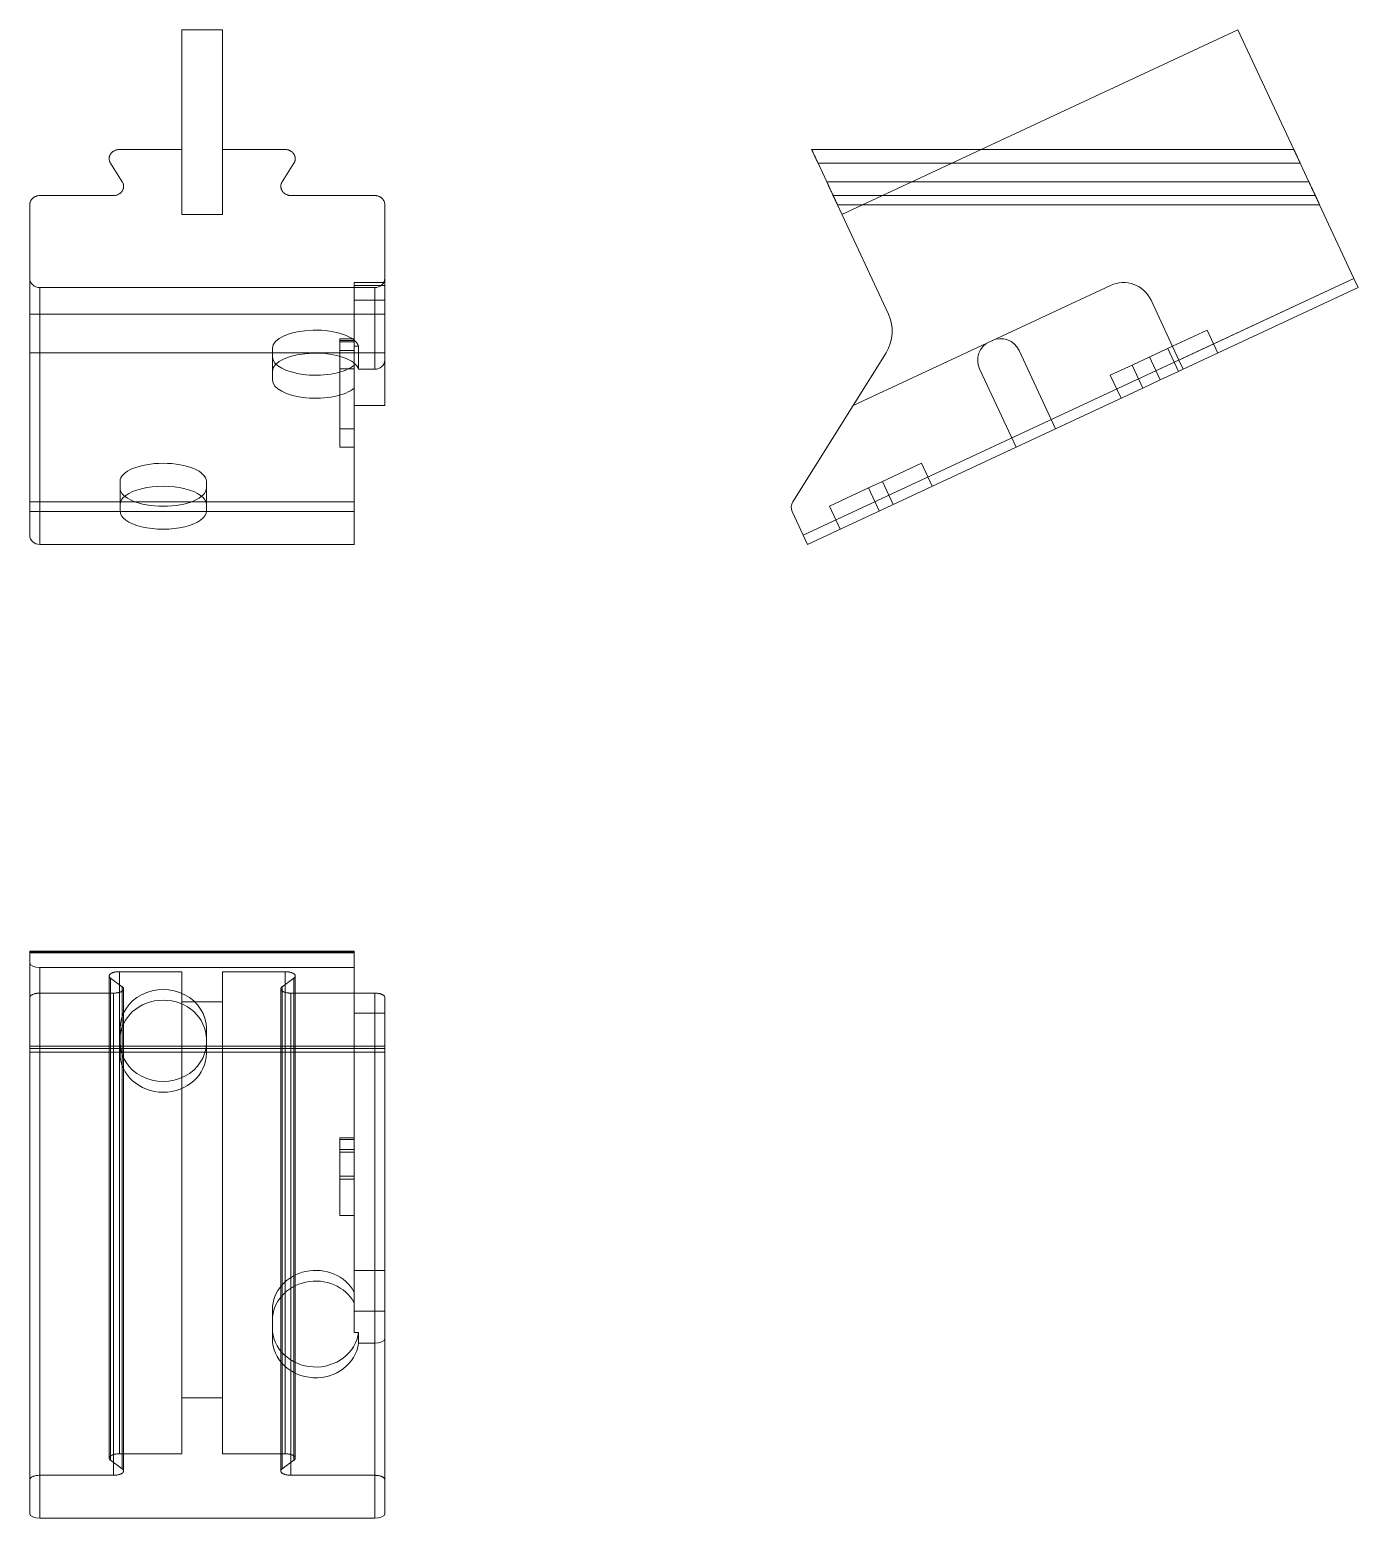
# Model space of a CAD drawing. Header units: millimetres. Extents: x 88508 to 142116, y -5268 to 20283.
# Drawn here: x 114909.2 to 115039.9, y -2788.8 to -2642.3 of the extents above; entities that cross this region are included whole.
import ezdxf

# ---------------------------------------------------------------- set-up
doc = ezdxf.new("R2010")
doc.units = ezdxf.units.MM
doc.linetypes.add('DASHED', pattern=[0])
doc.layers.add('156', color=7, linetype='Continuous', true_color=0xffffff)

msp = doc.modelspace()

# ---------------------------------------------------------------- linework, layer by layer
at = {"layer": '156', "color": 11, "linetype": 'Continuous', "lineweight": 13}
for p, q in [((114924.156, -2642.3), (114928.156, -2642.3)), ((114924.156, -2654.082), (114924.156, -2642.3)), ((114928.156, -2642.3), (114928.156, -2654.082)), ((115028.076, -2642.3), (115002.81, -2654.082)), ((115028.076, -2642.3), (115033.57, -2654.082)), ((114918.29, -2657.254), (114917.135, -2655.442)), ((114924.156, -2654.082), (114918.001, -2654.082)), ((114924.156, -2660.473), (114924.156, -2654.082)), ((114928.156, -2654.082), (114934.311, -2654.082)), ((114928.156, -2660.473), (114928.156, -2654.082)), ((114934.022, -2657.254), (114935.177, -2655.442)), ((115033.57, -2654.082), (114986.125, -2654.082)), ((114987.604, -2657.254), (114986.759, -2655.442)), ((115034.204, -2655.442), (115035.05, -2657.254)), ((114909.186, -2670.27), (114909.186, -2659.52)), ((114910.186, -2658.614), (114917.424, -2658.614)), ((114943.126, -2658.614), (114934.888, -2658.614)), ((114944.126, -2670.27), (114944.126, -2659.52)), ((115035.683, -2658.614), (114988.238, -2658.614)), ((114993.674, -2670.27), (114988.661, -2659.52)), ((115036.106, -2659.52), (115039.486, -2666.768)), ((114924.156, -2660.473), (114928.156, -2660.473)), ((115039.486, -2666.768), (115039.908, -2667.674)), ((115039.908, -2667.674), (115022.689, -2675.704)), ((114909.186, -2670.27), (114909.186, -2674.081)), ((114944.126, -2670.27), (114944.126, -2674.081)), ((114909.186, -2674.081), (114909.186, -2688.766)), ((114944.126, -2679.269), (114944.126, -2674.081)), ((114990.199, -2679.269), (114993.441, -2674.081)), ((114909.186, -2688.766), (114909.186, -2689.719)), ((114909.186, -2692.041), (114909.186, -2689.719)), ((114939.356, -2692.947), (114910.186, -2692.947)), ((114941.123, -2732.973), (114909.186, -2732.973)), ((114909.186, -2733.067), (114909.186, -2732.973)), ((114909.186, -2734.15), (114909.186, -2733.067)), ((114909.186, -2734.15), (114909.186, -2788.347)), ((114939.356, -2734.572), (114910.186, -2734.572)), ((114943.126, -2737.099), (114941.123, -2737.099)), ((114944.126, -2739.06), (114944.126, -2737.522)), ((114944.126, -2771.127), (114944.126, -2788.347)), ((114943.126, -2788.77), (114910.186, -2788.77))]:
    msp.add_line(p, q, dxfattribs=at)
at = {"layer": '156', "color": 11, "linetype": 'DASHED', "lineweight": 13}
for p, q in [((114986.144, -2654.122), (114986.125, -2654.082)), ((114986.759, -2655.442), (114986.755, -2655.433)), ((114989.105, -2660.473), (115002.81, -2654.082)), ((114987.605, -2657.257), (114987.604, -2657.254)), ((114988.239, -2658.615), (114988.237, -2658.611)), ((114988.661, -2659.52), (114988.635, -2659.465)), ((114943.126, -2667.674), (114910.186, -2667.674)), ((114917.001, -2735.409), (114917.001, -2782.854)), ((114918.29, -2736.465), (114917.135, -2735.62)), ((114924.156, -2734.986), (114918.001, -2734.986)), ((114924.156, -2737.966), (114924.156, -2734.986)), ((114928.156, -2734.986), (114934.311, -2734.986)), ((114928.156, -2737.966), (114928.156, -2734.986)), ((114934.022, -2736.465), (114935.177, -2735.62)), ((114935.311, -2782.854), (114935.311, -2735.409)), ((114910.186, -2737.099), (114917.424, -2737.099)), ((114918.424, -2784.122), (114918.424, -2736.677)), ((114933.888, -2736.677), (114933.888, -2784.122)), ((114941.123, -2737.099), (114934.888, -2737.099)), ((114924.156, -2751.671), (114924.156, -2737.966)), ((114924.156, -2737.966), (114928.156, -2737.966)), ((114928.156, -2737.966), (114928.156, -2751.671)), ((114909.186, -2742.91), (114944.126, -2742.91)), ((114924.156, -2751.671), (114924.156, -2782.431)), ((114928.156, -2751.671), (114928.156, -2782.431)), ((114924.156, -2776.937), (114928.156, -2776.937)), ((114918.001, -2782.431), (114924.156, -2782.431)), ((114934.311, -2782.431), (114928.156, -2782.431)), ((114917.135, -2783.065), (114918.29, -2783.911)), ((114935.177, -2783.065), (114934.022, -2783.911)), ((114917.424, -2784.545), (114910.186, -2784.545)), ((114934.888, -2784.545), (114943.126, -2784.545))]:
    msp.add_line(p, q, dxfattribs=at)
at = {"layer": '156', "color": 155, "linetype": 'DASHED', "lineweight": 13}
for p, q in [((115034.204, -2655.442), (114986.759, -2655.442)), ((115035.05, -2657.254), (114987.604, -2657.254)), ((115036.106, -2659.52), (114988.661, -2659.52)), ((114985.289, -2692.041), (115039.486, -2666.768)), ((114910.186, -2667.674), (114910.186, -2675.704)), ((114941.123, -2667.456), (114944.126, -2667.456)), ((114943.126, -2667.674), (114943.126, -2675.704)), ((114941.123, -2668.907), (114944.126, -2668.907)), ((114939.682, -2672.89), (114941.123, -2672.89)), ((114939.682, -2673.01), (114941.123, -2673.01)), ((114939.682, -2673.857), (114941.123, -2673.857)), ((114910.186, -2675.704), (114910.186, -2692.947)), ((114939.682, -2675.668), (114941.123, -2675.668)), ((114991.725, -2687.387), (114992.78, -2689.651)), ((114992.78, -2689.651), (114991.725, -2687.387)), ((114994.14, -2689.017), (114993.085, -2686.753)), ((114993.085, -2686.753), (114994.14, -2689.017)), ((114941.123, -2733.125), (114909.186, -2733.125)), ((114917.135, -2783.065), (114917.135, -2735.62)), ((114918.001, -2782.431), (114918.001, -2734.986)), ((114934.311, -2782.431), (114934.311, -2734.986)), ((114935.177, -2783.065), (114935.177, -2735.62)), ((114910.186, -2784.545), (114910.186, -2737.099)), ((114917.424, -2784.545), (114917.424, -2737.099)), ((114918.29, -2783.911), (114918.29, -2736.465)), ((114934.022, -2783.911), (114934.022, -2736.465)), ((114934.888, -2784.545), (114934.888, -2737.099)), ((114943.126, -2784.545), (114943.126, -2737.099)), ((114944.126, -2742.302), (114909.186, -2742.302)), ((114944.126, -2742.535), (114909.186, -2742.535)), ((114939.682, -2751.515), (114941.123, -2751.515)), ((114939.682, -2752.482), (114941.123, -2752.482)), ((114939.682, -2752.741), (114941.123, -2752.741))]:
    msp.add_line(p, q, dxfattribs=at)
at = {"layer": '156', "color": 155, "linetype": 'Continuous', "lineweight": 13}
for p, q in [((115034.204, -2655.442), (114986.759, -2655.442)), ((115035.05, -2657.254), (114987.604, -2657.254)), ((115036.106, -2659.52), (114988.661, -2659.52)), ((115022.266, -2674.798), (115039.486, -2666.768)), ((114944.126, -2670.27), (114909.186, -2670.27)), ((114944.126, -2674.081), (114909.186, -2674.081)), ((115019.366, -2674.495), (115020.423, -2676.761)), ((115022.235, -2675.915), (115021.179, -2673.65)), ((114941.123, -2688.766), (114909.186, -2688.766)), ((114909.186, -2689.719), (114941.123, -2689.719)), ((114909.186, -2733.067), (114941.123, -2733.067)), ((114910.186, -2771.55), (114910.186, -2734.572)), ((114939.682, -2755.398), (114941.123, -2755.398)), ((114941.123, -2764.393), (114944.126, -2764.393)), ((114941.123, -2768.38), (114944.126, -2768.38)), ((114910.186, -2788.77), (114910.186, -2771.55)), ((114943.126, -2788.77), (114943.126, -2771.55))]:
    msp.add_line(p, q, dxfattribs=at)
at = {"layer": '156', "color": 31, "linetype": 'DASHED', "lineweight": 13}
for p, q in [((114944.126, -2667.175), (114941.123, -2667.175)), ((114941.123, -2667.175), (114941.123, -2667.456)), ((114941.123, -2672.89), (114941.123, -2667.456)), ((114941.123, -2672.702), (114939.682, -2672.702)), ((114939.682, -2672.702), (114939.682, -2672.89)), ((114939.682, -2673.01), (114939.682, -2672.89)), ((114939.682, -2675.668), (114939.682, -2673.01)), ((114941.123, -2672.89), (114941.123, -2673.01)), ((114941.123, -2679.269), (114941.123, -2673.01)), ((115025.031, -2671.854), (115021.632, -2673.438)), ((115026.087, -2674.119), (115025.031, -2671.854)), ((114933.066, -2673.65), (114933.066, -2674.495)), ((114933.066, -2674.495), (114933.066, -2676.761)), ((114941.536, -2673.438), (114941.123, -2673.438)), ((114941.536, -2675.704), (114941.536, -2673.438)), ((114939.682, -2683.372), (114939.682, -2675.668)), ((114943.126, -2675.704), (114941.536, -2675.704)), ((115017.655, -2675.293), (115015.515, -2676.291)), ((115015.515, -2676.291), (115016.571, -2678.557)), ((114941.123, -2681.561), (114939.682, -2681.561)), ((114941.123, -2683.372), (114939.682, -2683.372)), ((114993.085, -2686.753), (114996.936, -2684.957)), ((114997.992, -2687.221), (114996.936, -2684.957)), ((114918.066, -2686.753), (114918.066, -2687.387)), ((114918.066, -2689.651), (114918.066, -2687.387)), ((114926.566, -2686.753), (114926.566, -2687.387)), ((114926.566, -2687.387), (114926.566, -2689.651)), ((114987.873, -2689.183), (114991.725, -2687.387)), ((114993.085, -2686.753), (114991.725, -2687.387)), ((114987.873, -2689.183), (114988.929, -2691.447)), ((114918.066, -2741.642), (114918.066, -2740.586)), ((114926.566, -2740.586), (114926.566, -2741.642)), ((114941.123, -2751.327), (114939.682, -2751.327)), ((114939.682, -2751.327), (114939.682, -2751.515)), ((114939.682, -2755.107), (114939.682, -2751.515)), ((114933.066, -2768.227), (114933.066, -2769.284))]:
    msp.add_line(p, q, dxfattribs=at)
at = {"layer": '156', "color": 31, "linetype": 'Continuous', "lineweight": 13}
for p, q in [((114990.199, -2679.269), (115015.532, -2667.456)), ((115019.519, -2668.907), (115022.266, -2674.798)), ((115020.423, -2676.761), (115022.235, -2675.915)), ((115022.235, -2675.915), (115022.689, -2675.704)), ((115022.266, -2674.798), (115022.689, -2675.704)), ((115018.711, -2677.559), (115020.423, -2676.761)), ((114944.126, -2679.269), (114941.123, -2679.269)), ((115010.13, -2681.561), (115006.246, -2683.372)), ((114944.126, -2739.06), (114941.123, -2739.06)), ((114944.126, -2739.06), (114944.126, -2764.393)), ((114918.066, -2743.001), (114918.066, -2741.642)), ((114926.566, -2741.642), (114926.566, -2743.001)), ((114939.682, -2758.991), (114939.682, -2755.107)), ((114941.123, -2755.107), (114939.682, -2755.107)), ((114941.123, -2755.398), (114941.123, -2755.107)), ((114941.123, -2758.991), (114941.123, -2755.398)), ((114941.123, -2758.991), (114939.682, -2758.991)), ((114944.126, -2764.393), (114944.126, -2768.38)), ((114941.123, -2770.493), (114941.123, -2767.572)), ((114933.066, -2769.284), (114933.066, -2771.097)), ((114944.126, -2768.38), (114944.126, -2771.127)), ((114941.536, -2770.493), (114941.123, -2770.493)), ((114941.536, -2771.55), (114941.536, -2770.493)), ((114943.126, -2771.55), (114941.536, -2771.55))]:
    msp.add_line(p, q, dxfattribs=at)
at = {"layer": '156', "color": 2, "linetype": 'Continuous', "lineweight": 13}
for p, q in [((115010.13, -2681.561), (115006.537, -2673.857)), ((115021.632, -2673.438), (115017.655, -2675.293)), ((115002.653, -2675.668), (115006.246, -2683.372)), ((115017.655, -2675.293), (115018.711, -2677.559)), ((115018.711, -2677.559), (115010.13, -2681.561)), ((114941.123, -2688.766), (114941.123, -2679.269)), ((114984.264, -2688.766), (114990.199, -2679.269)), ((115006.246, -2683.372), (114985.711, -2692.947)), ((114941.123, -2689.719), (114941.123, -2688.766)), ((114941.123, -2689.719), (114941.123, -2692.947)), ((114984.206, -2689.719), (114985.711, -2692.947)), ((114941.123, -2732.973), (114941.123, -2733.067)), ((114941.123, -2733.067), (114941.123, -2734.572)), ((114941.123, -2755.107), (114941.123, -2734.572)), ((114941.123, -2767.572), (114941.123, -2758.991))]:
    msp.add_line(p, q, dxfattribs=at)
at = {"layer": '156', "color": 31, "linetype": 'Continuous', "lineweight": 13}
msp.add_arc((115016.8, -2670.175), 3, 25, 115, dxfattribs=at)
at = {"layer": '156', "color": 11, "linetype": 'Continuous', "lineweight": 13}
msp.add_arc((114990.049, -2671.961), 4, 328, 25, dxfattribs=at)
at = {"layer": '156', "color": 2, "linetype": 'Continuous', "lineweight": 13}
for centre, radius, start, end in [((115004.466, -2674.823), 2, 115, 205), ((115004.725, -2674.702), 2, 25, 115), ((114985.112, -2689.296), 1, 148, 205)]:
    msp.add_arc(centre, radius, start, end, dxfattribs=at)
at = {"layer": '156', "color": 11, "linetype": 'DASHED', "lineweight": 13}
for centre, start_param, end_param in [((114910.186, -2666.768), 0, 1.5707963), ((114943.126, -2666.768), 1.5707963, 3.1415927)]:
    msp.add_ellipse(centre, major_axis=(-1, 0), ratio=0.9063078, start_param=start_param, end_param=end_param, dxfattribs=at)
at = {"layer": '156', "color": 31, "linetype": 'DASHED', "lineweight": 13}
for centre, major_axis, ratio, start_param, end_param in [((114937.316, -2673.65), (-4.25, 0), 0.4226183, 3.2595128, 6.2831853), ((114937.316, -2675.915), (4.25, 0), 0.4226183, 0.1179202, 3.1415927), ((114937.316, -2674.495), (-4.25, 0), 0.4226183, 0, 2.681067), ((114943.126, -2674.798), (-1, 0), 0.9063078, 1.5707963, 3.1415927), ((114937.316, -2676.761), (4.25, 0), 0.4226183, 3.1415925, 5.8226597), ((114922.316, -2686.753), (-4.25, 0), 0.4226183, 3.1415927, 6.2831853), ((114922.316, -2689.017), (4.25, 0), 0.4226183, 0, 3.1415927), ((114922.316, -2687.387), (4.25, 0), 0.4226183, 3.1415927, 6.2831853), ((114922.316, -2689.651), (-4.25, 0), 0.4226183, 0, 3.1415927), ((114922.316, -2740.586), (4.25, 0), 0.9063078, 0, 3.1415927), ((114937.316, -2768.227), (-4.25, 0), 0.9063078, 3.6021183, 6.2831853)]:
    msp.add_ellipse(centre, major_axis=major_axis, ratio=ratio, start_param=start_param, end_param=end_param, dxfattribs=at)
at = {"layer": '156', "color": 11, "linetype": 'Continuous', "lineweight": 13}
for centre, major_axis, ratio, start_param, end_param in [((114910.186, -2692.041), (-1, 0), 0.9063078, 0, 1.5707963), ((114910.186, -2734.15), (1, 0), 0.4226183, 3.1415927, 4.712389), ((114910.186, -2788.347), (1, 0), 0.4226183, 3.1415927, 4.712389), ((114943.126, -2788.347), (1, 0), 0.4226183, 4.712389, 6.2831853)]:
    msp.add_ellipse(centre, major_axis=major_axis, ratio=ratio, start_param=start_param, end_param=end_param, dxfattribs=at)
at = {"layer": '156', "color": 31, "linetype": 'Continuous', "lineweight": 13}
for centre, major_axis, ratio, start_param, end_param in [((114922.316, -2741.642), (-4.25, 0), 0.9063078, 3.1415927, 6.2831853), ((114922.316, -2741.946), (-4.25, 0), 0.9063078, 0, 3.1415927), ((114922.316, -2743.001), (4.25, 0), 0.9063078, 3.1415927, 6.2831853), ((114937.316, -2769.284), (4.25, 0), 0.9063078, 0.4605256, 3.1415928), ((114937.316, -2770.04), (-4.25, 0), 0.9063078, 0, 3.0236725), ((114937.316, -2771.097), (4.25, 0), 0.9063078, 3.1415927, 6.1652652), ((114943.126, -2771.127), (1, 0), 0.4226183, 4.712389, 6.2831853)]:
    msp.add_ellipse(centre, major_axis=major_axis, ratio=ratio, start_param=start_param, end_param=end_param, dxfattribs=at)
at = {"layer": '156', "color": 11, "linetype": 'Continuous', "lineweight": 13}
for points, knots in [([(114918.001, -2654.082), (114917.957, -2654.082), (114917.87, -2654.088), (114917.785, -2654.103), (114917.722, -2654.118), (114917.701, -2654.124), (114917.659, -2654.137), (114917.639, -2654.144), (114917.578, -2654.167), (114917.5, -2654.201), (114917.428, -2654.245), (114917.375, -2654.282), (114917.358, -2654.294), (114917.325, -2654.32), (114917.31, -2654.334), (114917.263, -2654.376), (114917.235, -2654.405), (114917.195, -2654.452), (114917.182, -2654.468), (114917.158, -2654.501), (114917.146, -2654.518), (114917.113, -2654.57), (114917.075, -2654.641), (114917.047, -2654.715), (114917.03, -2654.773), (114917.025, -2654.792), (114917.016, -2654.831), (114917.013, -2654.851), (114917.004, -2654.909), (114917.001, -2654.949), (114917.001, -2655.008), (114917.002, -2655.027), (114917.005, -2655.067), (114917.007, -2655.087), (114917.016, -2655.146), (114917.033, -2655.224), (114917.06, -2655.298), (114917.094, -2655.371), (114917.113, -2655.407), (114917.135, -2655.442)], [0, 0, 0, 0, 0.0625, 0.125, 0.125, 0.15625, 0.15625, 0.1875, 0.1875, 0.25, 0.3125, 0.3125, 0.34375, 0.34375, 0.375, 0.375, 0.4375, 0.4375, 0.46875, 0.46875, 0.5, 0.5, 0.5625, 0.625, 0.625, 0.65625, 0.65625, 0.6875, 0.6875, 0.75, 0.75, 0.78125, 0.78125, 0.8125, 0.8125, 0.875, 0.9375, 0.9375, 1, 1, 1, 1]), ([(114935.177, -2655.442), (114935.199, -2655.407), (114935.237, -2655.336), (114935.265, -2655.262), (114935.282, -2655.204), (114935.287, -2655.185), (114935.296, -2655.146), (114935.299, -2655.126), (114935.308, -2655.068), (114935.314, -2654.989), (114935.308, -2654.91), (114935.299, -2654.851), (114935.296, -2654.831), (114935.287, -2654.792), (114935.282, -2654.773), (114935.265, -2654.716), (114935.251, -2654.679), (114935.226, -2654.624), (114935.217, -2654.606), (114935.198, -2654.57), (114935.188, -2654.553), (114935.155, -2654.501), (114935.106, -2654.436), (114935.049, -2654.376), (114935.003, -2654.334), (114934.987, -2654.321), (114934.954, -2654.294), (114934.937, -2654.282), (114934.885, -2654.246), (114934.849, -2654.224), (114934.792, -2654.194), (114934.773, -2654.185), (114934.734, -2654.167), (114934.714, -2654.159), (114934.653, -2654.136), (114934.571, -2654.111), (114934.485, -2654.095), (114934.399, -2654.085), (114934.355, -2654.082), (114934.311, -2654.082)], [0, 0, 0, 0, 0.0625, 0.125, 0.125, 0.15625, 0.15625, 0.1875, 0.1875, 0.25, 0.3125, 0.3125, 0.34375, 0.34375, 0.375, 0.375, 0.4375, 0.4375, 0.46875, 0.46875, 0.5, 0.5, 0.5625, 0.625, 0.625, 0.65625, 0.65625, 0.6875, 0.6875, 0.75, 0.75, 0.78125, 0.78125, 0.8125, 0.8125, 0.875, 0.9375, 0.9375, 1, 1, 1, 1]), ([(114986.759, -2655.442), (114986.743, -2655.407), (114986.71, -2655.336), (114986.675, -2655.262), (114986.648, -2655.204), (114986.639, -2655.185), (114986.621, -2655.146), (114986.612, -2655.126), (114986.585, -2655.068), (114986.548, -2654.989), (114986.511, -2654.91), (114986.484, -2654.851), (114986.474, -2654.831), (114986.456, -2654.792), (114986.447, -2654.773), (114986.421, -2654.716), (114986.403, -2654.679), (114986.378, -2654.624), (114986.369, -2654.606), (114986.353, -2654.57), (114986.345, -2654.553), (114986.32, -2654.501), (114986.29, -2654.436), (114986.262, -2654.376), (114986.243, -2654.334), (114986.236, -2654.321), (114986.224, -2654.294), (114986.218, -2654.282), (114986.201, -2654.246), (114986.191, -2654.224), (114986.177, -2654.194), (114986.173, -2654.185), (114986.165, -2654.167), (114986.161, -2654.159), (114986.15, -2654.136), (114986.138, -2654.111), (114986.131, -2654.095), (114986.126, -2654.085), (114986.125, -2654.082), (114986.125, -2654.082)], [0, 0, 0, 0, 0.0625336, 0.1250671, 0.1250671, 0.1563339, 0.1563339, 0.1876007, 0.1876007, 0.2501343, 0.3126679, 0.3126679, 0.3439346, 0.3439346, 0.3752014, 0.3752014, 0.437735, 0.437735, 0.4690018, 0.4690018, 0.5002686, 0.5002686, 0.5628021, 0.6253357, 0.6253357, 0.6566025, 0.6566025, 0.6878693, 0.6878693, 0.7504029, 0.7504029, 0.7816696, 0.7816696, 0.8129364, 0.8129364, 0.87547, 0.9380036, 0.9380036, 1, 1, 1, 1]), ([(115034.204, -2655.442), (115034.188, -2655.407), (115034.155, -2655.336), (115034.12, -2655.262), (115034.094, -2655.204), (115034.085, -2655.185), (115034.066, -2655.146), (115034.057, -2655.126), (115034.03, -2655.068), (115033.993, -2654.989), (115033.956, -2654.91), (115033.929, -2654.851), (115033.92, -2654.831), (115033.901, -2654.792), (115033.893, -2654.773), (115033.866, -2654.716), (115033.849, -2654.679), (115033.823, -2654.624), (115033.815, -2654.606), (115033.798, -2654.57), (115033.79, -2654.553), (115033.766, -2654.501), (115033.735, -2654.436), (115033.707, -2654.376), (115033.688, -2654.334), (115033.681, -2654.321), (115033.669, -2654.294), (115033.663, -2654.282), (115033.647, -2654.246), (115033.636, -2654.224), (115033.623, -2654.194), (115033.618, -2654.185), (115033.61, -2654.167), (115033.606, -2654.159), (115033.596, -2654.136), (115033.584, -2654.111), (115033.577, -2654.095), (115033.572, -2654.085), (115033.57, -2654.082), (115033.57, -2654.082)], [0, 0, 0, 0, 0.0625336, 0.1250671, 0.1250671, 0.1563339, 0.1563339, 0.1876007, 0.1876007, 0.2501343, 0.3126678, 0.3126678, 0.3439346, 0.3439346, 0.3752014, 0.3752014, 0.437735, 0.437735, 0.4690018, 0.4690018, 0.5002686, 0.5002686, 0.5628021, 0.6253357, 0.6253357, 0.6566025, 0.6566025, 0.6878693, 0.6878693, 0.7504028, 0.7504028, 0.7816696, 0.7816696, 0.8129364, 0.8129364, 0.87547, 0.9380035, 0.9380035, 1, 1, 1, 1]), ([(114918.29, -2657.254), (114918.312, -2657.289), (114918.351, -2657.36), (114918.378, -2657.435), (114918.395, -2657.492), (114918.4, -2657.511), (114918.409, -2657.55), (114918.413, -2657.57), (114918.421, -2657.629), (114918.427, -2657.707), (114918.421, -2657.786), (114918.413, -2657.845), (114918.409, -2657.865), (114918.4, -2657.904), (114918.395, -2657.923), (114918.379, -2657.98), (114918.365, -2658.017), (114918.34, -2658.072), (114918.331, -2658.09), (114918.311, -2658.126), (114918.301, -2658.143), (114918.268, -2658.195), (114918.22, -2658.261), (114918.162, -2658.32), (114918.116, -2658.362), (114918.1, -2658.376), (114918.067, -2658.402), (114918.05, -2658.415), (114917.998, -2658.451), (114917.962, -2658.472), (114917.906, -2658.502), (114917.887, -2658.511), (114917.847, -2658.529), (114917.827, -2658.537), (114917.766, -2658.56), (114917.684, -2658.585), (114917.599, -2658.601), (114917.512, -2658.611), (114917.468, -2658.614), (114917.424, -2658.614)], [0, 0, 0, 0, 0.0625, 0.125, 0.125, 0.15625, 0.15625, 0.1875, 0.1875, 0.25, 0.3125, 0.3125, 0.34375, 0.34375, 0.375, 0.375, 0.4375, 0.4375, 0.46875, 0.46875, 0.5, 0.5, 0.5625, 0.625, 0.625, 0.65625, 0.65625, 0.6875, 0.6875, 0.75, 0.75, 0.78125, 0.78125, 0.8125, 0.8125, 0.875, 0.9375, 0.9375, 1, 1, 1, 1]), ([(114934.888, -2658.614), (114934.844, -2658.614), (114934.757, -2658.609), (114934.672, -2658.593), (114934.609, -2658.578), (114934.588, -2658.572), (114934.546, -2658.559), (114934.525, -2658.552), (114934.465, -2658.53), (114934.387, -2658.495), (114934.314, -2658.451), (114934.262, -2658.415), (114934.245, -2658.402), (114934.212, -2658.376), (114934.196, -2658.362), (114934.15, -2658.321), (114934.122, -2658.291), (114934.082, -2658.244), (114934.069, -2658.228), (114934.045, -2658.195), (114934.033, -2658.178), (114934, -2658.126), (114933.962, -2658.056), (114933.934, -2657.981), (114933.917, -2657.924), (114933.912, -2657.904), (114933.903, -2657.865), (114933.899, -2657.846), (114933.891, -2657.787), (114933.888, -2657.748), (114933.888, -2657.689), (114933.889, -2657.669), (114933.892, -2657.629), (114933.894, -2657.609), (114933.902, -2657.55), (114933.919, -2657.473), (114933.947, -2657.398), (114933.98, -2657.325), (114934, -2657.289), (114934.022, -2657.254)], [0, 0, 0, 0, 0.0625, 0.125, 0.125, 0.15625, 0.15625, 0.1875, 0.1875, 0.25, 0.3125, 0.3125, 0.34375, 0.34375, 0.375, 0.375, 0.4375, 0.4375, 0.46875, 0.46875, 0.5, 0.5, 0.5625, 0.625, 0.625, 0.65625, 0.65625, 0.6875, 0.6875, 0.75, 0.75, 0.78125, 0.78125, 0.8125, 0.8125, 0.875, 0.9375, 0.9375, 1, 1, 1, 1]), ([(114988.238, -2658.614), (114988.238, -2658.614), (114988.236, -2658.609), (114988.229, -2658.593), (114988.222, -2658.578), (114988.219, -2658.572), (114988.213, -2658.559), (114988.21, -2658.552), (114988.199, -2658.53), (114988.183, -2658.495), (114988.162, -2658.451), (114988.145, -2658.415), (114988.139, -2658.402), (114988.127, -2658.376), (114988.121, -2658.362), (114988.101, -2658.321), (114988.088, -2658.291), (114988.066, -2658.244), (114988.058, -2658.228), (114988.043, -2658.195), (114988.035, -2658.178), (114988.011, -2658.126), (114987.978, -2658.056), (114987.943, -2657.981), (114987.916, -2657.924), (114987.907, -2657.904), (114987.889, -2657.865), (114987.88, -2657.846), (114987.853, -2657.787), (114987.834, -2657.748), (114987.807, -2657.689), (114987.798, -2657.669), (114987.779, -2657.629), (114987.77, -2657.609), (114987.742, -2657.55), (114987.706, -2657.473), (114987.671, -2657.398), (114987.637, -2657.325), (114987.62, -2657.289), (114987.604, -2657.254)], [0, 0, 0, 0, 0.0625, 0.125, 0.125, 0.15625, 0.15625, 0.1875, 0.1875, 0.25, 0.3125, 0.3125, 0.34375, 0.34375, 0.375, 0.375, 0.4375, 0.4375, 0.46875, 0.46875, 0.5, 0.5, 0.5625, 0.625, 0.625, 0.65625, 0.65625, 0.6875, 0.6875, 0.75, 0.75, 0.78125, 0.78125, 0.8125, 0.8125, 0.875, 0.9375, 0.9375, 1, 1, 1, 1]), ([(115035.05, -2657.254), (115035.066, -2657.289), (115035.099, -2657.36), (115035.134, -2657.435), (115035.16, -2657.492), (115035.169, -2657.511), (115035.187, -2657.55), (115035.197, -2657.57), (115035.224, -2657.629), (115035.261, -2657.707), (115035.298, -2657.786), (115035.325, -2657.845), (115035.334, -2657.865), (115035.352, -2657.904), (115035.361, -2657.923), (115035.388, -2657.98), (115035.405, -2658.017), (115035.431, -2658.072), (115035.439, -2658.09), (115035.456, -2658.126), (115035.464, -2658.143), (115035.488, -2658.195), (115035.519, -2658.261), (115035.546, -2658.32), (115035.566, -2658.362), (115035.572, -2658.376), (115035.585, -2658.402), (115035.591, -2658.415), (115035.607, -2658.451), (115035.618, -2658.472), (115035.631, -2658.502), (115035.636, -2658.511), (115035.644, -2658.529), (115035.648, -2658.537), (115035.658, -2658.56), (115035.67, -2658.585), (115035.677, -2658.601), (115035.682, -2658.611), (115035.683, -2658.614), (115035.683, -2658.614)], [0, 0, 0, 0, 0.0625336, 0.1250671, 0.1250671, 0.1563339, 0.1563339, 0.1876007, 0.1876007, 0.2501343, 0.3126679, 0.3126679, 0.3439346, 0.3439346, 0.3752014, 0.3752014, 0.437735, 0.437735, 0.4690018, 0.4690018, 0.5002686, 0.5002686, 0.5628021, 0.6253357, 0.6253357, 0.6566025, 0.6566025, 0.6878693, 0.6878693, 0.7504028, 0.7504028, 0.7816696, 0.7816696, 0.8129364, 0.8129364, 0.87547, 0.9380036, 0.9380036, 1, 1, 1, 1]), ([(114909.186, -2659.52), (114909.186, -2659.46), (114909.192, -2659.402), (114909.211, -2659.315), (114909.219, -2659.286), (114909.238, -2659.229), (114909.25, -2659.201), (114909.287, -2659.119), (114909.318, -2659.066), (114909.363, -2659.005), (114909.373, -2658.993), (114909.392, -2658.969), (114909.402, -2658.957), (114909.434, -2658.922), (114909.456, -2658.9), (114909.525, -2658.838), (114909.575, -2658.8), (114909.643, -2658.759), (114909.657, -2658.751), (114909.685, -2658.735), (114909.728, -2658.713), (114909.802, -2658.682), (114909.863, -2658.662), (114909.91, -2658.649), (114909.926, -2658.645), (114909.958, -2658.638), (114909.974, -2658.634), (114910.055, -2658.62), (114910.12, -2658.614), (114910.186, -2658.614)], [0, 0, 0, 0, 0.125, 0.125, 0.1875, 0.1875, 0.25, 0.25, 0.375, 0.375, 0.40625, 0.40625, 0.4375, 0.4375, 0.5, 0.5, 0.625, 0.625, 0.65625, 0.65625, 0.6875, 0.75, 0.8125, 0.8125, 0.84375, 0.84375, 0.875, 0.875, 1, 1, 1, 1]), ([(114943.126, -2658.614), (114943.159, -2658.614), (114943.191, -2658.615), (114943.257, -2658.621), (114943.289, -2658.626), (114943.353, -2658.637), (114943.385, -2658.644), (114943.448, -2658.662), (114943.479, -2658.672), (114943.539, -2658.694), (114943.569, -2658.707), (114943.626, -2658.735), (114943.655, -2658.75), (114943.709, -2658.783), (114943.735, -2658.801), (114943.786, -2658.839), (114943.81, -2658.859), (114943.856, -2658.901), (114943.878, -2658.923), (114943.92, -2658.968), (114943.939, -2658.992), (114943.976, -2659.042), (114943.993, -2659.067), (114944.024, -2659.119), (114944.038, -2659.146), (114944.063, -2659.201), (114944.074, -2659.229), (114944.093, -2659.286), (114944.101, -2659.315), (114944.12, -2659.402), (114944.126, -2659.461), (114944.126, -2659.52)], [0, 0, 0, 0, 0.0625, 0.0625, 0.125, 0.125, 0.1875, 0.1875, 0.25, 0.25, 0.3125, 0.3125, 0.375, 0.375, 0.4375, 0.4375, 0.5, 0.5, 0.5625, 0.5625, 0.625, 0.625, 0.6875, 0.6875, 0.75, 0.75, 0.8125, 0.8125, 0.875, 0.875, 1, 1, 1, 1]), ([(114988.238, -2658.614), (114988.238, -2658.614), (114988.239, -2658.615), (114988.242, -2658.621), (114988.244, -2658.626), (114988.249, -2658.637), (114988.252, -2658.644), (114988.26, -2658.662), (114988.265, -2658.672), (114988.276, -2658.694), (114988.282, -2658.707), (114988.295, -2658.735), (114988.302, -2658.75), (114988.317, -2658.783), (114988.325, -2658.801), (114988.343, -2658.839), (114988.352, -2658.859), (114988.372, -2658.901), (114988.382, -2658.923), (114988.404, -2658.968), (114988.415, -2658.992), (114988.438, -2659.042), (114988.45, -2659.067), (114988.474, -2659.119), (114988.487, -2659.146), (114988.512, -2659.201), (114988.525, -2659.229), (114988.552, -2659.286), (114988.565, -2659.315), (114988.606, -2659.402), (114988.633, -2659.461), (114988.661, -2659.52)], [0, 0, 0, 0, 0.0625, 0.0625, 0.125, 0.125, 0.1875, 0.1875, 0.25, 0.25, 0.3125, 0.3125, 0.375, 0.375, 0.4375, 0.4375, 0.5, 0.5, 0.5625, 0.5625, 0.625, 0.625, 0.6875, 0.6875, 0.75, 0.75, 0.8125, 0.8125, 0.875, 0.875, 1, 1, 1, 1]), ([(115035.683, -2658.614), (115035.683, -2658.614), (115035.684, -2658.615), (115035.687, -2658.621), (115035.689, -2658.626), (115035.694, -2658.637), (115035.698, -2658.644), (115035.706, -2658.662), (115035.71, -2658.672), (115035.721, -2658.694), (115035.727, -2658.707), (115035.74, -2658.735), (115035.747, -2658.75), (115035.762, -2658.783), (115035.771, -2658.801), (115035.788, -2658.839), (115035.798, -2658.859), (115035.817, -2658.901), (115035.827, -2658.923), (115035.849, -2658.968), (115035.86, -2658.992), (115035.883, -2659.042), (115035.895, -2659.067), (115035.919, -2659.119), (115035.932, -2659.146), (115035.957, -2659.201), (115035.97, -2659.229), (115035.997, -2659.286), (115036.01, -2659.315), (115036.051, -2659.402), (115036.078, -2659.461), (115036.106, -2659.52)], [0, 0, 0, 0, 0.0625, 0.0625, 0.125, 0.125, 0.1875, 0.1875, 0.25, 0.25, 0.3125, 0.3125, 0.375, 0.375, 0.4375, 0.4375, 0.5, 0.5, 0.5625, 0.5625, 0.625, 0.625, 0.6875, 0.6875, 0.75, 0.75, 0.8125, 0.8125, 0.875, 0.875, 1, 1, 1, 1]), ([(114943.126, -2737.099), (114943.159, -2737.099), (114943.191, -2737.1), (114943.257, -2737.103), (114943.289, -2737.105), (114943.353, -2737.11), (114943.385, -2737.113), (114943.448, -2737.122), (114943.479, -2737.126), (114943.539, -2737.137), (114943.569, -2737.143), (114943.626, -2737.156), (114943.655, -2737.163), (114943.709, -2737.178), (114943.735, -2737.187), (114943.786, -2737.204), (114943.81, -2737.213), (114943.856, -2737.233), (114943.878, -2737.243), (114943.92, -2737.265), (114943.939, -2737.276), (114943.976, -2737.299), (114943.993, -2737.311), (114944.024, -2737.335), (114944.038, -2737.348), (114944.063, -2737.373), (114944.074, -2737.386), (114944.093, -2737.413), (114944.101, -2737.426), (114944.12, -2737.467), (114944.126, -2737.494), (114944.126, -2737.522)], [0, 0, 0, 0, 0.0625, 0.0625, 0.125, 0.125, 0.1875, 0.1875, 0.25, 0.25, 0.3125, 0.3125, 0.375, 0.375, 0.4375, 0.4375, 0.5, 0.5, 0.5625, 0.5625, 0.625, 0.625, 0.6875, 0.6875, 0.75, 0.75, 0.8125, 0.8125, 0.875, 0.875, 1, 1, 1, 1])]:
    msp.add_open_spline(points, degree=3, knots=knots, dxfattribs=at)
for points in [[(114939.356, -2692.947), (114941.126, -2692.947)], [(114939.356, -2734.572), (114941.126, -2734.572)]]:
    msp.add_open_spline(points, degree=1, dxfattribs=at)
at = {"layer": '156', "color": 11, "linetype": 'DASHED', "lineweight": 13}
for points, knots in [([(114918.001, -2734.986), (114917.957, -2734.986), (114917.87, -2734.989), (114917.785, -2734.996), (114917.722, -2735.003), (114917.701, -2735.006), (114917.659, -2735.012), (114917.639, -2735.015), (114917.578, -2735.025), (114917.5, -2735.042), (114917.428, -2735.062), (114917.375, -2735.079), (114917.358, -2735.085), (114917.325, -2735.097), (114917.31, -2735.103), (114917.263, -2735.123), (114917.235, -2735.137), (114917.195, -2735.159), (114917.182, -2735.166), (114917.158, -2735.182), (114917.146, -2735.189), (114917.113, -2735.214), (114917.075, -2735.247), (114917.047, -2735.281), (114917.03, -2735.308), (114917.025, -2735.317), (114917.016, -2735.335), (114917.013, -2735.344), (114917.004, -2735.372), (114917.001, -2735.39), (114917.001, -2735.418), (114917.002, -2735.427), (114917.005, -2735.445), (114917.007, -2735.455), (114917.016, -2735.482), (114917.033, -2735.518), (114917.06, -2735.553), (114917.094, -2735.587), (114917.113, -2735.604), (114917.135, -2735.62)], [0, 0, 0, 0, 0.0625, 0.125, 0.125, 0.15625, 0.15625, 0.1875, 0.1875, 0.25, 0.3125, 0.3125, 0.34375, 0.34375, 0.375, 0.375, 0.4375, 0.4375, 0.46875, 0.46875, 0.5, 0.5, 0.5625, 0.625, 0.625, 0.65625, 0.65625, 0.6875, 0.6875, 0.75, 0.75, 0.78125, 0.78125, 0.8125, 0.8125, 0.875, 0.9375, 0.9375, 1, 1, 1, 1]), ([(114935.177, -2735.62), (114935.199, -2735.604), (114935.237, -2735.571), (114935.265, -2735.536), (114935.282, -2735.509), (114935.287, -2735.5), (114935.296, -2735.482), (114935.299, -2735.473), (114935.308, -2735.446), (114935.314, -2735.409), (114935.308, -2735.372), (114935.299, -2735.345), (114935.296, -2735.335), (114935.287, -2735.317), (114935.282, -2735.308), (114935.265, -2735.282), (114935.251, -2735.264), (114935.226, -2735.239), (114935.217, -2735.23), (114935.198, -2735.214), (114935.188, -2735.206), (114935.155, -2735.182), (114935.106, -2735.151), (114935.049, -2735.123), (114935.003, -2735.104), (114934.987, -2735.097), (114934.954, -2735.085), (114934.937, -2735.079), (114934.885, -2735.062), (114934.849, -2735.052), (114934.792, -2735.038), (114934.773, -2735.034), (114934.734, -2735.026), (114934.714, -2735.022), (114934.653, -2735.011), (114934.571, -2734.999), (114934.485, -2734.992), (114934.399, -2734.987), (114934.355, -2734.986), (114934.311, -2734.986)], [0, 0, 0, 0, 0.0625, 0.125, 0.125, 0.15625, 0.15625, 0.1875, 0.1875, 0.25, 0.3125, 0.3125, 0.34375, 0.34375, 0.375, 0.375, 0.4375, 0.4375, 0.46875, 0.46875, 0.5, 0.5, 0.5625, 0.625, 0.625, 0.65625, 0.65625, 0.6875, 0.6875, 0.75, 0.75, 0.78125, 0.78125, 0.8125, 0.8125, 0.875, 0.9375, 0.9375, 1, 1, 1, 1]), ([(114909.186, -2737.522), (114909.186, -2737.494), (114909.192, -2737.467), (114909.211, -2737.426), (114909.219, -2737.413), (114909.238, -2737.386), (114909.25, -2737.373), (114909.287, -2737.335), (114909.318, -2737.31), (114909.363, -2737.282), (114909.373, -2737.276), (114909.392, -2737.265), (114909.402, -2737.259), (114909.434, -2737.243), (114909.456, -2737.233), (114909.525, -2737.204), (114909.575, -2737.186), (114909.643, -2737.167), (114909.657, -2737.163), (114909.685, -2737.156), (114909.728, -2737.146), (114909.802, -2737.131), (114909.863, -2737.122), (114909.91, -2737.116), (114909.926, -2737.114), (114909.958, -2737.11), (114909.974, -2737.109), (114910.055, -2737.102), (114910.12, -2737.099), (114910.186, -2737.099)], [0, 0, 0, 0, 0.125, 0.125, 0.1875, 0.1875, 0.25, 0.25, 0.375, 0.375, 0.40625, 0.40625, 0.4375, 0.4375, 0.5, 0.5, 0.625, 0.625, 0.65625, 0.65625, 0.6875, 0.75, 0.8125, 0.8125, 0.84375, 0.84375, 0.875, 0.875, 1, 1, 1, 1]), ([(114918.29, -2736.465), (114918.312, -2736.481), (114918.351, -2736.515), (114918.378, -2736.549), (114918.395, -2736.576), (114918.4, -2736.585), (114918.409, -2736.603), (114918.413, -2736.612), (114918.421, -2736.64), (114918.427, -2736.677), (114918.421, -2736.713), (114918.413, -2736.741), (114918.409, -2736.75), (114918.4, -2736.768), (114918.395, -2736.777), (114918.379, -2736.804), (114918.365, -2736.821), (114918.34, -2736.847), (114918.331, -2736.855), (114918.311, -2736.872), (114918.301, -2736.88), (114918.268, -2736.904), (114918.22, -2736.935), (114918.162, -2736.962), (114918.116, -2736.982), (114918.1, -2736.988), (114918.067, -2737), (114918.05, -2737.006), (114917.998, -2737.023), (114917.962, -2737.033), (114917.906, -2737.047), (114917.887, -2737.051), (114917.847, -2737.06), (114917.827, -2737.064), (114917.766, -2737.074), (114917.684, -2737.086), (114917.599, -2737.093), (114917.512, -2737.098), (114917.468, -2737.099), (114917.424, -2737.099)], [0, 0, 0, 0, 0.0625, 0.125, 0.125, 0.15625, 0.15625, 0.1875, 0.1875, 0.25, 0.3125, 0.3125, 0.34375, 0.34375, 0.375, 0.375, 0.4375, 0.4375, 0.46875, 0.46875, 0.5, 0.5, 0.5625, 0.625, 0.625, 0.65625, 0.65625, 0.6875, 0.6875, 0.75, 0.75, 0.78125, 0.78125, 0.8125, 0.8125, 0.875, 0.9375, 0.9375, 1, 1, 1, 1]), ([(114934.888, -2737.099), (114934.844, -2737.099), (114934.757, -2737.097), (114934.672, -2737.09), (114934.609, -2737.083), (114934.588, -2737.08), (114934.546, -2737.074), (114934.525, -2737.071), (114934.465, -2737.06), (114934.387, -2737.044), (114934.314, -2737.023), (114934.262, -2737.006), (114934.245, -2737), (114934.212, -2736.988), (114934.196, -2736.982), (114934.15, -2736.963), (114934.122, -2736.949), (114934.082, -2736.927), (114934.069, -2736.919), (114934.045, -2736.904), (114934.033, -2736.896), (114934, -2736.872), (114933.962, -2736.839), (114933.934, -2736.804), (114933.917, -2736.777), (114933.912, -2736.768), (114933.903, -2736.75), (114933.899, -2736.741), (114933.891, -2736.714), (114933.888, -2736.695), (114933.888, -2736.668), (114933.889, -2736.659), (114933.892, -2736.64), (114933.894, -2736.631), (114933.902, -2736.603), (114933.919, -2736.567), (114933.947, -2736.532), (114933.98, -2736.498), (114934, -2736.481), (114934.022, -2736.465)], [0, 0, 0, 0, 0.0625, 0.125, 0.125, 0.15625, 0.15625, 0.1875, 0.1875, 0.25, 0.3125, 0.3125, 0.34375, 0.34375, 0.375, 0.375, 0.4375, 0.4375, 0.46875, 0.46875, 0.5, 0.5, 0.5625, 0.625, 0.625, 0.65625, 0.65625, 0.6875, 0.6875, 0.75, 0.75, 0.78125, 0.78125, 0.8125, 0.8125, 0.875, 0.9375, 0.9375, 1, 1, 1, 1]), ([(114917.135, -2783.065), (114917.113, -2783.049), (114917.075, -2783.016), (114917.047, -2782.981), (114917.03, -2782.955), (114917.025, -2782.946), (114917.016, -2782.927), (114917.013, -2782.918), (114917.004, -2782.891), (114916.998, -2782.854), (114917.004, -2782.817), (114917.013, -2782.79), (114917.016, -2782.781), (114917.025, -2782.763), (114917.03, -2782.754), (114917.047, -2782.727), (114917.061, -2782.71), (114917.086, -2782.684), (114917.095, -2782.676), (114917.114, -2782.659), (114917.124, -2782.651), (114917.157, -2782.627), (114917.206, -2782.596), (114917.263, -2782.569), (114917.309, -2782.549), (114917.325, -2782.543), (114917.358, -2782.53), (114917.375, -2782.524), (114917.427, -2782.508), (114917.463, -2782.497), (114917.52, -2782.484), (114917.539, -2782.479), (114917.578, -2782.471), (114917.598, -2782.467), (114917.659, -2782.457), (114917.741, -2782.445), (114917.827, -2782.438), (114917.913, -2782.433), (114917.957, -2782.431), (114918.001, -2782.431)], [0, 0, 0, 0, 0.0625, 0.125, 0.125, 0.15625, 0.15625, 0.1875, 0.1875, 0.25, 0.3125, 0.3125, 0.34375, 0.34375, 0.375, 0.375, 0.4375, 0.4375, 0.46875, 0.46875, 0.5, 0.5, 0.5625, 0.625, 0.625, 0.65625, 0.65625, 0.6875, 0.6875, 0.75, 0.75, 0.78125, 0.78125, 0.8125, 0.8125, 0.875, 0.9375, 0.9375, 1, 1, 1, 1]), ([(114935.177, -2783.065), (114935.199, -2783.049), (114935.237, -2783.016), (114935.265, -2782.981), (114935.282, -2782.955), (114935.287, -2782.946), (114935.296, -2782.927), (114935.299, -2782.918), (114935.308, -2782.891), (114935.314, -2782.854), (114935.308, -2782.817), (114935.299, -2782.79), (114935.296, -2782.781), (114935.287, -2782.763), (114935.282, -2782.754), (114935.265, -2782.727), (114935.251, -2782.71), (114935.226, -2782.684), (114935.217, -2782.676), (114935.198, -2782.659), (114935.188, -2782.651), (114935.155, -2782.627), (114935.106, -2782.596), (114935.049, -2782.569), (114935.003, -2782.549), (114934.987, -2782.543), (114934.954, -2782.53), (114934.937, -2782.524), (114934.885, -2782.508), (114934.849, -2782.497), (114934.792, -2782.484), (114934.773, -2782.479), (114934.734, -2782.471), (114934.714, -2782.467), (114934.653, -2782.457), (114934.571, -2782.445), (114934.485, -2782.438), (114934.399, -2782.433), (114934.355, -2782.431), (114934.311, -2782.431)], [0, 0, 0, 0, 0.0625, 0.125, 0.125, 0.15625, 0.15625, 0.1875, 0.1875, 0.25, 0.3125, 0.3125, 0.34375, 0.34375, 0.375, 0.375, 0.4375, 0.4375, 0.46875, 0.46875, 0.5, 0.5, 0.5625, 0.625, 0.625, 0.65625, 0.65625, 0.6875, 0.6875, 0.75, 0.75, 0.78125, 0.78125, 0.8125, 0.8125, 0.875, 0.9375, 0.9375, 1, 1, 1, 1]), ([(114918.29, -2783.911), (114918.312, -2783.927), (114918.351, -2783.96), (114918.378, -2783.995), (114918.395, -2784.021), (114918.4, -2784.03), (114918.409, -2784.049), (114918.413, -2784.058), (114918.421, -2784.085), (114918.427, -2784.122), (114918.421, -2784.159), (114918.413, -2784.186), (114918.409, -2784.195), (114918.4, -2784.213), (114918.395, -2784.222), (114918.379, -2784.249), (114918.365, -2784.266), (114918.34, -2784.292), (114918.331, -2784.3), (114918.311, -2784.317), (114918.301, -2784.325), (114918.268, -2784.349), (114918.22, -2784.38), (114918.162, -2784.407), (114918.116, -2784.427), (114918.1, -2784.433), (114918.067, -2784.446), (114918.05, -2784.452), (114917.998, -2784.468), (114917.962, -2784.479), (114917.906, -2784.492), (114917.887, -2784.497), (114917.847, -2784.505), (114917.827, -2784.509), (114917.766, -2784.519), (114917.684, -2784.531), (114917.599, -2784.538), (114917.512, -2784.543), (114917.468, -2784.545), (114917.424, -2784.545)], [0, 0, 0, 0, 0.0625, 0.125, 0.125, 0.15625, 0.15625, 0.1875, 0.1875, 0.25, 0.3125, 0.3125, 0.34375, 0.34375, 0.375, 0.375, 0.4375, 0.4375, 0.46875, 0.46875, 0.5, 0.5, 0.5625, 0.625, 0.625, 0.65625, 0.65625, 0.6875, 0.6875, 0.75, 0.75, 0.78125, 0.78125, 0.8125, 0.8125, 0.875, 0.9375, 0.9375, 1, 1, 1, 1]), ([(114934.022, -2783.911), (114934, -2783.927), (114933.961, -2783.96), (114933.934, -2783.995), (114933.917, -2784.021), (114933.912, -2784.03), (114933.903, -2784.049), (114933.899, -2784.058), (114933.891, -2784.085), (114933.885, -2784.122), (114933.891, -2784.159), (114933.899, -2784.186), (114933.903, -2784.195), (114933.912, -2784.213), (114933.916, -2784.222), (114933.933, -2784.249), (114933.947, -2784.266), (114933.972, -2784.292), (114933.981, -2784.3), (114934.001, -2784.317), (114934.011, -2784.325), (114934.044, -2784.349), (114934.092, -2784.38), (114934.15, -2784.407), (114934.196, -2784.427), (114934.212, -2784.433), (114934.245, -2784.446), (114934.262, -2784.452), (114934.314, -2784.468), (114934.35, -2784.479), (114934.406, -2784.492), (114934.425, -2784.497), (114934.465, -2784.505), (114934.485, -2784.509), (114934.546, -2784.519), (114934.628, -2784.531), (114934.713, -2784.538), (114934.8, -2784.543), (114934.844, -2784.545), (114934.888, -2784.545)], [0, 0, 0, 0, 0.0625, 0.125, 0.125, 0.15625, 0.15625, 0.1875, 0.1875, 0.25, 0.3125, 0.3125, 0.34375, 0.34375, 0.375, 0.375, 0.4375, 0.4375, 0.46875, 0.46875, 0.5, 0.5, 0.5625, 0.625, 0.625, 0.65625, 0.65625, 0.6875, 0.6875, 0.75, 0.75, 0.78125, 0.78125, 0.8125, 0.8125, 0.875, 0.9375, 0.9375, 1, 1, 1, 1]), ([(114910.186, -2784.545), (114910.12, -2784.545), (114910.055, -2784.547), (114909.959, -2784.555), (114909.928, -2784.559), (114909.865, -2784.567), (114909.834, -2784.571), (114909.743, -2784.587), (114909.685, -2784.6), (114909.617, -2784.619), (114909.604, -2784.623), (114909.578, -2784.632), (114909.565, -2784.636), (114909.526, -2784.649), (114909.502, -2784.658), (114909.433, -2784.688), (114909.392, -2784.709), (114909.346, -2784.738), (114909.337, -2784.744), (114909.32, -2784.756), (114909.296, -2784.774), (114909.261, -2784.805), (114909.239, -2784.831), (114909.225, -2784.851), (114909.22, -2784.857), (114909.212, -2784.871), (114909.209, -2784.878), (114909.192, -2784.912), (114909.186, -2784.939), (114909.186, -2784.967)], [0, 0, 0, 0, 0.125, 0.125, 0.1875, 0.1875, 0.25, 0.25, 0.375, 0.375, 0.40625, 0.40625, 0.4375, 0.4375, 0.5, 0.5, 0.625, 0.625, 0.65625, 0.65625, 0.6875, 0.75, 0.8125, 0.8125, 0.84375, 0.84375, 0.875, 0.875, 1, 1, 1, 1]), ([(114943.126, -2784.545), (114943.159, -2784.545), (114943.191, -2784.545), (114943.257, -2784.548), (114943.289, -2784.55), (114943.353, -2784.555), (114943.385, -2784.559), (114943.448, -2784.567), (114943.479, -2784.571), (114943.539, -2784.582), (114943.569, -2784.588), (114943.626, -2784.601), (114943.655, -2784.608), (114943.709, -2784.624), (114943.735, -2784.632), (114943.786, -2784.649), (114943.81, -2784.659), (114943.856, -2784.678), (114943.878, -2784.688), (114943.92, -2784.71), (114943.939, -2784.721), (114943.976, -2784.744), (114943.993, -2784.756), (114944.024, -2784.78), (114944.038, -2784.793), (114944.063, -2784.818), (114944.074, -2784.831), (114944.093, -2784.858), (114944.101, -2784.871), (114944.12, -2784.912), (114944.126, -2784.939), (114944.126, -2784.967)], [0, 0, 0, 0, 0.0625, 0.0625, 0.125, 0.125, 0.1875, 0.1875, 0.25, 0.25, 0.3125, 0.3125, 0.375, 0.375, 0.4375, 0.4375, 0.5, 0.5, 0.5625, 0.5625, 0.625, 0.625, 0.6875, 0.6875, 0.75, 0.75, 0.8125, 0.8125, 0.875, 0.875, 1, 1, 1, 1])]:
    msp.add_open_spline(points, degree=3, knots=knots, dxfattribs=at)

doc.saveas('drawing.dxf')
